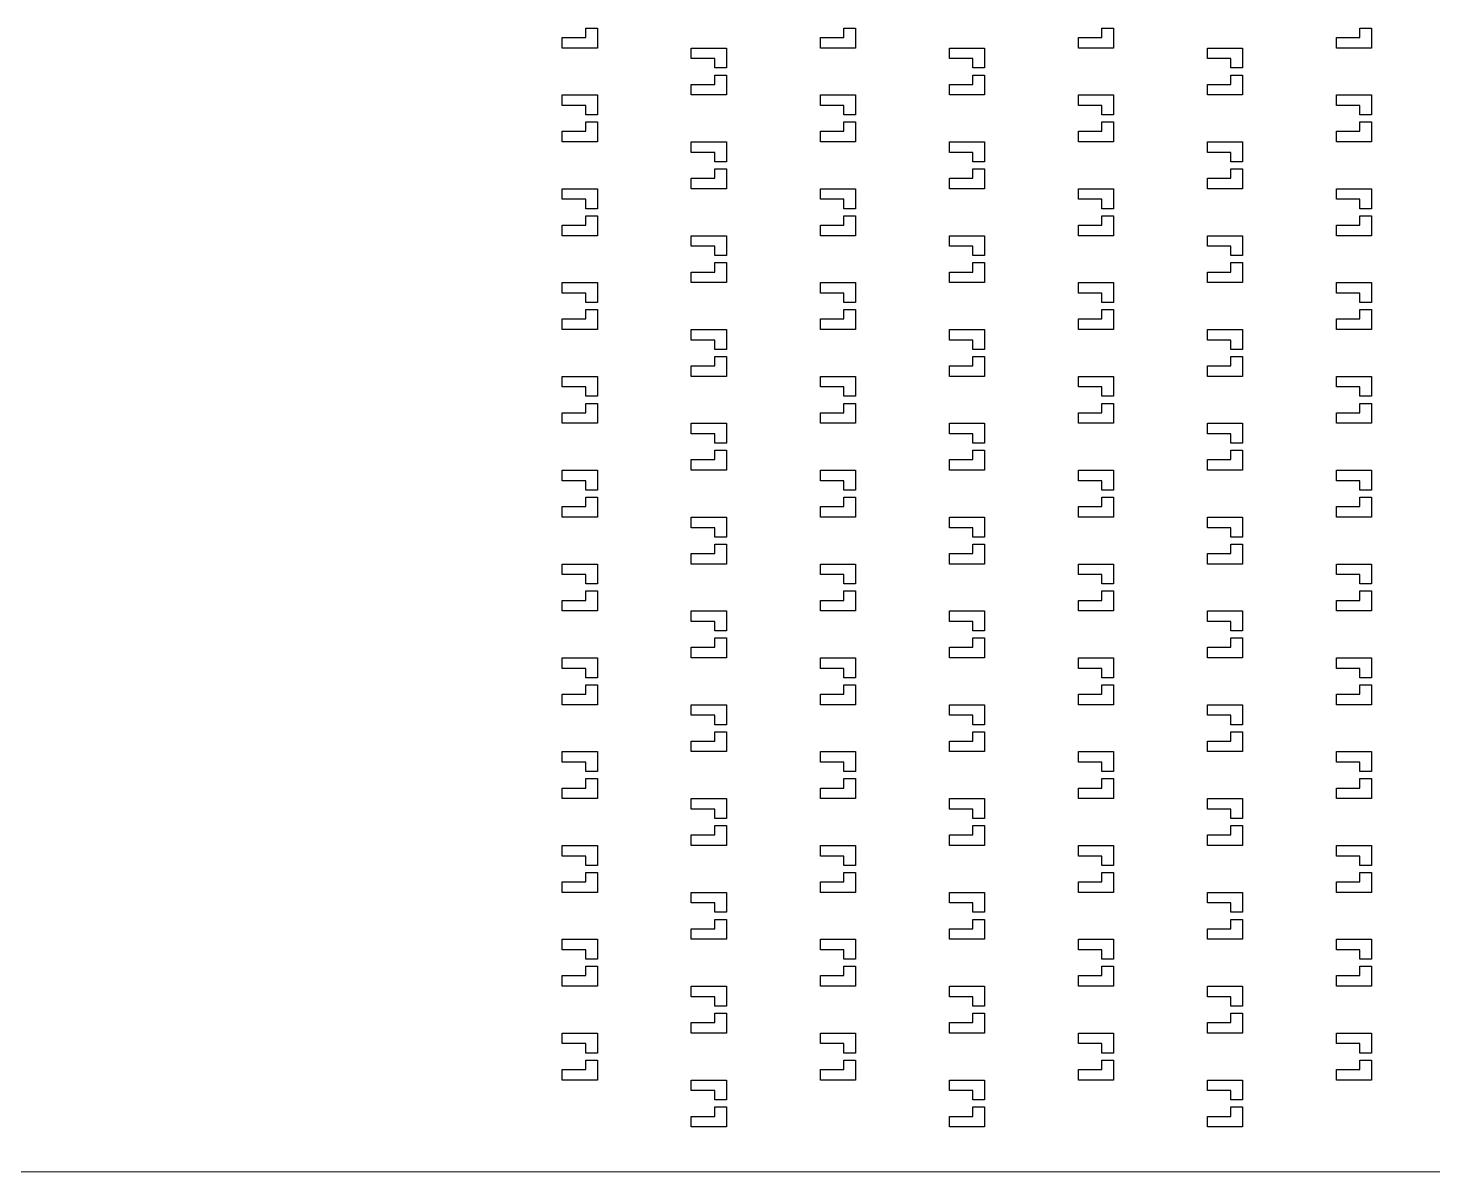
# Model space of a CAD drawing. Header units: millimetres. Extents: x 2102 to 86502, y 1818 to 64568.
# Drawn here: x 25852 to 26450, y 20204 to 20692 of the extents above; entities that cross this region are included whole.
import ezdxf

# ---------------------------------------------------------------- set-up
doc = ezdxf.new("R2010")
doc.units = ezdxf.units.MM
doc.layers.add('Layer-2', color=3, linetype='Continuous')

msp = doc.modelspace()

# ---------------------------------------------------------------- linework, layer by layer
at = {"layer": 'Layer-2'}
for p, q in [((26089.29, 20688.38), (26089.29, 20692.38)), ((26089.29, 20692.38), (26094.29, 20692.38)), ((26094.29, 20692.38), (26094.29, 20683.88)), ((26199.29, 20688.38), (26199.29, 20692.38)), ((26199.29, 20692.38), (26204.29, 20692.38)), ((26204.29, 20692.38), (26204.29, 20683.88)), ((26309.29, 20688.38), (26309.29, 20692.38)), ((26309.29, 20692.38), (26314.29, 20692.38)), ((26314.29, 20692.38), (26314.29, 20683.88)), ((26419.29, 20688.38), (26419.29, 20692.38)), ((26419.29, 20692.38), (26424.29, 20692.38)), ((26424.29, 20692.38), (26424.29, 20683.88)), ((26079.29, 20688.38), (26089.29, 20688.38)), ((26079.29, 20683.88), (26079.29, 20688.38)), ((26189.29, 20688.38), (26199.29, 20688.38)), ((26189.29, 20683.88), (26189.29, 20688.38)), ((26299.29, 20688.38), (26309.29, 20688.38)), ((26299.29, 20683.88), (26299.29, 20688.38)), ((26409.29, 20688.38), (26419.29, 20688.38)), ((26409.29, 20683.88), (26409.29, 20688.38)), ((26094.29, 20683.88), (26079.29, 20683.88)), ((26134.29, 20683.88), (26149.29, 20683.88)), ((26134.29, 20679.38), (26134.29, 20683.88)), ((26144.29, 20679.38), (26134.29, 20679.38)), ((26144.29, 20675.38), (26144.29, 20679.38)), ((26149.29, 20683.88), (26149.29, 20675.38)), ((26204.29, 20683.88), (26189.29, 20683.88)), ((26244.29, 20683.88), (26259.29, 20683.88)), ((26244.29, 20679.38), (26244.29, 20683.88)), ((26254.29, 20679.38), (26244.29, 20679.38)), ((26254.29, 20675.38), (26254.29, 20679.38)), ((26259.29, 20683.88), (26259.29, 20675.38)), ((26314.29, 20683.88), (26299.29, 20683.88)), ((26354.29, 20683.88), (26369.29, 20683.88)), ((26354.29, 20679.38), (26354.29, 20683.88)), ((26364.29, 20679.38), (26354.29, 20679.38)), ((26364.29, 20675.38), (26364.29, 20679.38)), ((26369.29, 20683.88), (26369.29, 20675.38)), ((26424.29, 20683.88), (26409.29, 20683.88)), ((26149.29, 20675.38), (26144.29, 20675.38)), ((26259.29, 20675.38), (26254.29, 20675.38)), ((26369.29, 20675.38), (26364.29, 20675.38)), ((26134.29, 20668.38), (26144.29, 20668.38)), ((26134.29, 20663.88), (26134.29, 20668.38)), ((26144.29, 20668.38), (26144.29, 20672.38)), ((26144.29, 20672.38), (26149.29, 20672.38)), ((26149.29, 20672.38), (26149.29, 20663.88)), ((26244.29, 20668.38), (26254.29, 20668.38)), ((26244.29, 20663.88), (26244.29, 20668.38)), ((26254.29, 20668.38), (26254.29, 20672.38)), ((26254.29, 20672.38), (26259.29, 20672.38)), ((26259.29, 20672.38), (26259.29, 20663.88)), ((26354.29, 20668.38), (26364.29, 20668.38)), ((26354.29, 20663.88), (26354.29, 20668.38)), ((26364.29, 20668.38), (26364.29, 20672.38)), ((26364.29, 20672.38), (26369.29, 20672.38)), ((26369.29, 20672.38), (26369.29, 20663.88)), ((26079.29, 20663.88), (26094.29, 20663.88)), ((26079.29, 20659.38), (26079.29, 20663.88)), ((26094.29, 20663.88), (26094.29, 20655.38)), ((26149.29, 20663.88), (26134.29, 20663.88)), ((26189.29, 20663.88), (26204.29, 20663.88)), ((26189.29, 20659.38), (26189.29, 20663.88)), ((26204.29, 20663.88), (26204.29, 20655.38)), ((26259.29, 20663.88), (26244.29, 20663.88)), ((26299.29, 20663.88), (26314.29, 20663.88)), ((26299.29, 20659.38), (26299.29, 20663.88)), ((26314.29, 20663.88), (26314.29, 20655.38)), ((26369.29, 20663.88), (26354.29, 20663.88)), ((26409.29, 20663.88), (26424.29, 20663.88)), ((26409.29, 20659.38), (26409.29, 20663.88)), ((26424.29, 20663.88), (26424.29, 20655.38)), ((26089.29, 20659.38), (26079.29, 20659.38)), ((26089.29, 20655.38), (26089.29, 20659.38)), ((26094.29, 20655.38), (26089.29, 20655.38)), ((26199.29, 20659.38), (26189.29, 20659.38)), ((26199.29, 20655.38), (26199.29, 20659.38)), ((26204.29, 20655.38), (26199.29, 20655.38)), ((26309.29, 20659.38), (26299.29, 20659.38)), ((26309.29, 20655.38), (26309.29, 20659.38)), ((26314.29, 20655.38), (26309.29, 20655.38)), ((26419.29, 20659.38), (26409.29, 20659.38)), ((26419.29, 20655.38), (26419.29, 20659.38)), ((26424.29, 20655.38), (26419.29, 20655.38)), ((26089.29, 20648.38), (26089.29, 20652.38)), ((26089.29, 20652.38), (26094.29, 20652.38)), ((26094.29, 20652.38), (26094.29, 20643.88)), ((26199.29, 20648.38), (26199.29, 20652.38)), ((26199.29, 20652.38), (26204.29, 20652.38)), ((26204.29, 20652.38), (26204.29, 20643.88)), ((26309.29, 20648.38), (26309.29, 20652.38)), ((26309.29, 20652.38), (26314.29, 20652.38)), ((26314.29, 20652.38), (26314.29, 20643.88)), ((26419.29, 20648.38), (26419.29, 20652.38)), ((26419.29, 20652.38), (26424.29, 20652.38)), ((26424.29, 20652.38), (26424.29, 20643.88)), ((26079.29, 20648.38), (26089.29, 20648.38)), ((26079.29, 20643.88), (26079.29, 20648.38)), ((26094.29, 20643.88), (26079.29, 20643.88)), ((26134.29, 20643.88), (26149.29, 20643.88)), ((26134.29, 20639.38), (26134.29, 20643.88)), ((26149.29, 20643.88), (26149.29, 20635.38)), ((26189.29, 20648.38), (26199.29, 20648.38)), ((26189.29, 20643.88), (26189.29, 20648.38)), ((26204.29, 20643.88), (26189.29, 20643.88)), ((26244.29, 20643.88), (26259.29, 20643.88)), ((26244.29, 20639.38), (26244.29, 20643.88)), ((26259.29, 20643.88), (26259.29, 20635.38)), ((26299.29, 20648.38), (26309.29, 20648.38)), ((26299.29, 20643.88), (26299.29, 20648.38)), ((26314.29, 20643.88), (26299.29, 20643.88)), ((26354.29, 20643.88), (26369.29, 20643.88)), ((26354.29, 20639.38), (26354.29, 20643.88)), ((26369.29, 20643.88), (26369.29, 20635.38)), ((26409.29, 20648.38), (26419.29, 20648.38)), ((26409.29, 20643.88), (26409.29, 20648.38)), ((26424.29, 20643.88), (26409.29, 20643.88)), ((26144.29, 20639.38), (26134.29, 20639.38)), ((26144.29, 20635.38), (26144.29, 20639.38)), ((26254.29, 20639.38), (26244.29, 20639.38)), ((26254.29, 20635.38), (26254.29, 20639.38)), ((26364.29, 20639.38), (26354.29, 20639.38)), ((26364.29, 20635.38), (26364.29, 20639.38)), ((26149.29, 20635.38), (26144.29, 20635.38)), ((26144.29, 20628.38), (26144.29, 20632.38)), ((26144.29, 20632.38), (26149.29, 20632.38)), ((26149.29, 20632.38), (26149.29, 20623.88)), ((26259.29, 20635.38), (26254.29, 20635.38)), ((26254.29, 20628.38), (26254.29, 20632.38)), ((26254.29, 20632.38), (26259.29, 20632.38)), ((26259.29, 20632.38), (26259.29, 20623.88)), ((26369.29, 20635.38), (26364.29, 20635.38)), ((26364.29, 20628.38), (26364.29, 20632.38)), ((26364.29, 20632.38), (26369.29, 20632.38)), ((26369.29, 20632.38), (26369.29, 20623.88)), ((26134.29, 20628.38), (26144.29, 20628.38)), ((26134.29, 20623.88), (26134.29, 20628.38)), ((26244.29, 20628.38), (26254.29, 20628.38)), ((26244.29, 20623.88), (26244.29, 20628.38)), ((26354.29, 20628.38), (26364.29, 20628.38)), ((26354.29, 20623.88), (26354.29, 20628.38)), ((26079.29, 20623.88), (26094.29, 20623.88)), ((26079.29, 20619.38), (26079.29, 20623.88)), ((26089.29, 20619.38), (26079.29, 20619.38)), ((26089.29, 20615.38), (26089.29, 20619.38)), ((26094.29, 20623.88), (26094.29, 20615.38)), ((26149.29, 20623.88), (26134.29, 20623.88)), ((26189.29, 20623.88), (26204.29, 20623.88)), ((26189.29, 20619.38), (26189.29, 20623.88)), ((26199.29, 20619.38), (26189.29, 20619.38)), ((26199.29, 20615.38), (26199.29, 20619.38)), ((26204.29, 20623.88), (26204.29, 20615.38)), ((26259.29, 20623.88), (26244.29, 20623.88)), ((26299.29, 20623.88), (26314.29, 20623.88)), ((26299.29, 20619.38), (26299.29, 20623.88)), ((26309.29, 20619.38), (26299.29, 20619.38)), ((26309.29, 20615.38), (26309.29, 20619.38)), ((26314.29, 20623.88), (26314.29, 20615.38)), ((26369.29, 20623.88), (26354.29, 20623.88)), ((26409.29, 20623.88), (26424.29, 20623.88)), ((26409.29, 20619.38), (26409.29, 20623.88)), ((26419.29, 20619.38), (26409.29, 20619.38)), ((26419.29, 20615.38), (26419.29, 20619.38)), ((26424.29, 20623.88), (26424.29, 20615.38)), ((26094.29, 20615.38), (26089.29, 20615.38)), ((26204.29, 20615.38), (26199.29, 20615.38)), ((26314.29, 20615.38), (26309.29, 20615.38)), ((26424.29, 20615.38), (26419.29, 20615.38)), ((26079.29, 20608.38), (26089.29, 20608.38)), ((26079.29, 20603.88), (26079.29, 20608.38)), ((26089.29, 20608.38), (26089.29, 20612.38)), ((26089.29, 20612.38), (26094.29, 20612.38)), ((26094.29, 20612.38), (26094.29, 20603.88)), ((26189.29, 20608.38), (26199.29, 20608.38)), ((26189.29, 20603.88), (26189.29, 20608.38)), ((26199.29, 20608.38), (26199.29, 20612.38)), ((26199.29, 20612.38), (26204.29, 20612.38)), ((26204.29, 20612.38), (26204.29, 20603.88)), ((26299.29, 20608.38), (26309.29, 20608.38)), ((26299.29, 20603.88), (26299.29, 20608.38)), ((26309.29, 20608.38), (26309.29, 20612.38)), ((26309.29, 20612.38), (26314.29, 20612.38)), ((26314.29, 20612.38), (26314.29, 20603.88)), ((26409.29, 20608.38), (26419.29, 20608.38)), ((26409.29, 20603.88), (26409.29, 20608.38)), ((26419.29, 20608.38), (26419.29, 20612.38)), ((26419.29, 20612.38), (26424.29, 20612.38)), ((26424.29, 20612.38), (26424.29, 20603.88)), ((26094.29, 20603.88), (26079.29, 20603.88)), ((26134.29, 20603.88), (26149.29, 20603.88)), ((26134.29, 20599.38), (26134.29, 20603.88)), ((26149.29, 20603.88), (26149.29, 20595.38)), ((26204.29, 20603.88), (26189.29, 20603.88)), ((26244.29, 20603.88), (26259.29, 20603.88)), ((26244.29, 20599.38), (26244.29, 20603.88)), ((26259.29, 20603.88), (26259.29, 20595.38)), ((26314.29, 20603.88), (26299.29, 20603.88)), ((26354.29, 20603.88), (26369.29, 20603.88)), ((26354.29, 20599.38), (26354.29, 20603.88)), ((26369.29, 20603.88), (26369.29, 20595.38)), ((26424.29, 20603.88), (26409.29, 20603.88)), ((26144.29, 20599.38), (26134.29, 20599.38)), ((26144.29, 20595.38), (26144.29, 20599.38)), ((26149.29, 20595.38), (26144.29, 20595.38)), ((26254.29, 20599.38), (26244.29, 20599.38)), ((26254.29, 20595.38), (26254.29, 20599.38)), ((26259.29, 20595.38), (26254.29, 20595.38)), ((26364.29, 20599.38), (26354.29, 20599.38)), ((26364.29, 20595.38), (26364.29, 20599.38)), ((26369.29, 20595.38), (26364.29, 20595.38)), ((26144.29, 20588.38), (26144.29, 20592.38)), ((26144.29, 20592.38), (26149.29, 20592.38)), ((26149.29, 20592.38), (26149.29, 20583.88)), ((26254.29, 20588.38), (26254.29, 20592.38)), ((26254.29, 20592.38), (26259.29, 20592.38)), ((26259.29, 20592.38), (26259.29, 20583.88)), ((26364.29, 20588.38), (26364.29, 20592.38)), ((26364.29, 20592.38), (26369.29, 20592.38)), ((26369.29, 20592.38), (26369.29, 20583.88)), ((26079.29, 20583.88), (26094.29, 20583.88)), ((26079.29, 20579.38), (26079.29, 20583.88)), ((26094.29, 20583.88), (26094.29, 20575.38)), ((26134.29, 20588.38), (26144.29, 20588.38)), ((26134.29, 20583.88), (26134.29, 20588.38)), ((26149.29, 20583.88), (26134.29, 20583.88)), ((26189.29, 20583.88), (26204.29, 20583.88)), ((26189.29, 20579.38), (26189.29, 20583.88)), ((26204.29, 20583.88), (26204.29, 20575.38)), ((26244.29, 20588.38), (26254.29, 20588.38)), ((26244.29, 20583.88), (26244.29, 20588.38)), ((26259.29, 20583.88), (26244.29, 20583.88)), ((26299.29, 20583.88), (26314.29, 20583.88)), ((26299.29, 20579.38), (26299.29, 20583.88)), ((26314.29, 20583.88), (26314.29, 20575.38)), ((26354.29, 20588.38), (26364.29, 20588.38)), ((26354.29, 20583.88), (26354.29, 20588.38)), ((26369.29, 20583.88), (26354.29, 20583.88)), ((26409.29, 20583.88), (26424.29, 20583.88)), ((26409.29, 20579.38), (26409.29, 20583.88)), ((26424.29, 20583.88), (26424.29, 20575.38)), ((26089.29, 20579.38), (26079.29, 20579.38)), ((26089.29, 20575.38), (26089.29, 20579.38)), ((26199.29, 20579.38), (26189.29, 20579.38)), ((26199.29, 20575.38), (26199.29, 20579.38)), ((26309.29, 20579.38), (26299.29, 20579.38)), ((26309.29, 20575.38), (26309.29, 20579.38)), ((26419.29, 20579.38), (26409.29, 20579.38)), ((26419.29, 20575.38), (26419.29, 20579.38)), ((26094.29, 20575.38), (26089.29, 20575.38)), ((26089.29, 20568.38), (26089.29, 20572.38)), ((26089.29, 20572.38), (26094.29, 20572.38)), ((26094.29, 20572.38), (26094.29, 20563.88)), ((26204.29, 20575.38), (26199.29, 20575.38)), ((26199.29, 20568.38), (26199.29, 20572.38)), ((26199.29, 20572.38), (26204.29, 20572.38)), ((26204.29, 20572.38), (26204.29, 20563.88)), ((26314.29, 20575.38), (26309.29, 20575.38)), ((26309.29, 20568.38), (26309.29, 20572.38)), ((26309.29, 20572.38), (26314.29, 20572.38)), ((26314.29, 20572.38), (26314.29, 20563.88)), ((26424.29, 20575.38), (26419.29, 20575.38)), ((26419.29, 20568.38), (26419.29, 20572.38)), ((26419.29, 20572.38), (26424.29, 20572.38)), ((26424.29, 20572.38), (26424.29, 20563.88)), ((26079.29, 20568.38), (26089.29, 20568.38)), ((26079.29, 20563.88), (26079.29, 20568.38)), ((26189.29, 20568.38), (26199.29, 20568.38)), ((26189.29, 20563.88), (26189.29, 20568.38)), ((26299.29, 20568.38), (26309.29, 20568.38)), ((26299.29, 20563.88), (26299.29, 20568.38)), ((26409.29, 20568.38), (26419.29, 20568.38)), ((26409.29, 20563.88), (26409.29, 20568.38)), ((26094.29, 20563.88), (26079.29, 20563.88)), ((26134.29, 20563.88), (26149.29, 20563.88)), ((26134.29, 20559.38), (26134.29, 20563.88)), ((26144.29, 20559.38), (26134.29, 20559.38)), ((26144.29, 20555.38), (26144.29, 20559.38)), ((26149.29, 20563.88), (26149.29, 20555.38)), ((26204.29, 20563.88), (26189.29, 20563.88)), ((26244.29, 20563.88), (26259.29, 20563.88)), ((26244.29, 20559.38), (26244.29, 20563.88)), ((26254.29, 20559.38), (26244.29, 20559.38)), ((26254.29, 20555.38), (26254.29, 20559.38)), ((26259.29, 20563.88), (26259.29, 20555.38)), ((26314.29, 20563.88), (26299.29, 20563.88)), ((26354.29, 20563.88), (26369.29, 20563.88)), ((26354.29, 20559.38), (26354.29, 20563.88)), ((26364.29, 20559.38), (26354.29, 20559.38)), ((26364.29, 20555.38), (26364.29, 20559.38)), ((26369.29, 20563.88), (26369.29, 20555.38)), ((26424.29, 20563.88), (26409.29, 20563.88)), ((26149.29, 20555.38), (26144.29, 20555.38)), ((26259.29, 20555.38), (26254.29, 20555.38)), ((26369.29, 20555.38), (26364.29, 20555.38)), ((26134.29, 20548.38), (26144.29, 20548.38)), ((26134.29, 20543.88), (26134.29, 20548.38)), ((26144.29, 20548.38), (26144.29, 20552.38)), ((26144.29, 20552.38), (26149.29, 20552.38)), ((26149.29, 20552.38), (26149.29, 20543.88)), ((26244.29, 20548.38), (26254.29, 20548.38)), ((26244.29, 20543.88), (26244.29, 20548.38)), ((26254.29, 20548.38), (26254.29, 20552.38)), ((26254.29, 20552.38), (26259.29, 20552.38)), ((26259.29, 20552.38), (26259.29, 20543.88)), ((26354.29, 20548.38), (26364.29, 20548.38)), ((26354.29, 20543.88), (26354.29, 20548.38)), ((26364.29, 20548.38), (26364.29, 20552.38)), ((26364.29, 20552.38), (26369.29, 20552.38)), ((26369.29, 20552.38), (26369.29, 20543.88)), ((26079.29, 20543.88), (26094.29, 20543.88)), ((26079.29, 20539.38), (26079.29, 20543.88)), ((26094.29, 20543.88), (26094.29, 20535.38)), ((26149.29, 20543.88), (26134.29, 20543.88)), ((26189.29, 20543.88), (26204.29, 20543.88)), ((26189.29, 20539.38), (26189.29, 20543.88)), ((26204.29, 20543.88), (26204.29, 20535.38)), ((26259.29, 20543.88), (26244.29, 20543.88)), ((26299.29, 20543.88), (26314.29, 20543.88)), ((26299.29, 20539.38), (26299.29, 20543.88)), ((26314.29, 20543.88), (26314.29, 20535.38)), ((26369.29, 20543.88), (26354.29, 20543.88)), ((26409.29, 20543.88), (26424.29, 20543.88)), ((26409.29, 20539.38), (26409.29, 20543.88)), ((26424.29, 20543.88), (26424.29, 20535.38)), ((26089.29, 20539.38), (26079.29, 20539.38)), ((26089.29, 20535.38), (26089.29, 20539.38)), ((26094.29, 20535.38), (26089.29, 20535.38)), ((26199.29, 20539.38), (26189.29, 20539.38)), ((26199.29, 20535.38), (26199.29, 20539.38)), ((26204.29, 20535.38), (26199.29, 20535.38)), ((26309.29, 20539.38), (26299.29, 20539.38)), ((26309.29, 20535.38), (26309.29, 20539.38)), ((26314.29, 20535.38), (26309.29, 20535.38)), ((26419.29, 20539.38), (26409.29, 20539.38)), ((26419.29, 20535.38), (26419.29, 20539.38)), ((26424.29, 20535.38), (26419.29, 20535.38)), ((26089.29, 20528.38), (26089.29, 20532.38)), ((26089.29, 20532.38), (26094.29, 20532.38)), ((26094.29, 20532.38), (26094.29, 20523.88)), ((26199.29, 20528.38), (26199.29, 20532.38)), ((26199.29, 20532.38), (26204.29, 20532.38)), ((26204.29, 20532.38), (26204.29, 20523.88)), ((26309.29, 20528.38), (26309.29, 20532.38)), ((26309.29, 20532.38), (26314.29, 20532.38)), ((26314.29, 20532.38), (26314.29, 20523.88)), ((26419.29, 20528.38), (26419.29, 20532.38)), ((26419.29, 20532.38), (26424.29, 20532.38)), ((26424.29, 20532.38), (26424.29, 20523.88)), ((26079.29, 20528.38), (26089.29, 20528.38)), ((26079.29, 20523.88), (26079.29, 20528.38)), ((26094.29, 20523.88), (26079.29, 20523.88)), ((26134.29, 20523.88), (26149.29, 20523.88)), ((26134.29, 20519.38), (26134.29, 20523.88)), ((26149.29, 20523.88), (26149.29, 20515.38)), ((26189.29, 20528.38), (26199.29, 20528.38)), ((26189.29, 20523.88), (26189.29, 20528.38)), ((26204.29, 20523.88), (26189.29, 20523.88)), ((26244.29, 20523.88), (26259.29, 20523.88)), ((26244.29, 20519.38), (26244.29, 20523.88)), ((26259.29, 20523.88), (26259.29, 20515.38)), ((26299.29, 20528.38), (26309.29, 20528.38)), ((26299.29, 20523.88), (26299.29, 20528.38)), ((26314.29, 20523.88), (26299.29, 20523.88)), ((26354.29, 20523.88), (26369.29, 20523.88)), ((26354.29, 20519.38), (26354.29, 20523.88)), ((26369.29, 20523.88), (26369.29, 20515.38)), ((26409.29, 20528.38), (26419.29, 20528.38)), ((26409.29, 20523.88), (26409.29, 20528.38)), ((26424.29, 20523.88), (26409.29, 20523.88)), ((26144.29, 20519.38), (26134.29, 20519.38)), ((26144.29, 20515.38), (26144.29, 20519.38)), ((26254.29, 20519.38), (26244.29, 20519.38)), ((26254.29, 20515.38), (26254.29, 20519.38)), ((26364.29, 20519.38), (26354.29, 20519.38)), ((26364.29, 20515.38), (26364.29, 20519.38)), ((26149.29, 20515.38), (26144.29, 20515.38)), ((26144.29, 20508.38), (26144.29, 20512.38)), ((26144.29, 20512.38), (26149.29, 20512.38)), ((26149.29, 20512.38), (26149.29, 20503.88)), ((26259.29, 20515.38), (26254.29, 20515.38)), ((26254.29, 20508.38), (26254.29, 20512.38)), ((26254.29, 20512.38), (26259.29, 20512.38)), ((26259.29, 20512.38), (26259.29, 20503.88)), ((26369.29, 20515.38), (26364.29, 20515.38)), ((26364.29, 20508.38), (26364.29, 20512.38)), ((26364.29, 20512.38), (26369.29, 20512.38)), ((26369.29, 20512.38), (26369.29, 20503.88)), ((26134.29, 20508.38), (26144.29, 20508.38)), ((26134.29, 20503.88), (26134.29, 20508.38)), ((26244.29, 20508.38), (26254.29, 20508.38)), ((26244.29, 20503.88), (26244.29, 20508.38)), ((26354.29, 20508.38), (26364.29, 20508.38)), ((26354.29, 20503.88), (26354.29, 20508.38)), ((26079.29, 20503.88), (26094.29, 20503.88)), ((26079.29, 20499.38), (26079.29, 20503.88)), ((26089.29, 20499.38), (26079.29, 20499.38)), ((26089.29, 20495.38), (26089.29, 20499.38)), ((26094.29, 20503.88), (26094.29, 20495.38)), ((26149.29, 20503.88), (26134.29, 20503.88)), ((26189.29, 20503.88), (26204.29, 20503.88)), ((26189.29, 20499.38), (26189.29, 20503.88)), ((26199.29, 20499.38), (26189.29, 20499.38)), ((26199.29, 20495.38), (26199.29, 20499.38)), ((26204.29, 20503.88), (26204.29, 20495.38)), ((26259.29, 20503.88), (26244.29, 20503.88)), ((26299.29, 20503.88), (26314.29, 20503.88)), ((26299.29, 20499.38), (26299.29, 20503.88)), ((26309.29, 20499.38), (26299.29, 20499.38)), ((26309.29, 20495.38), (26309.29, 20499.38)), ((26314.29, 20503.88), (26314.29, 20495.38)), ((26369.29, 20503.88), (26354.29, 20503.88)), ((26409.29, 20503.88), (26424.29, 20503.88)), ((26409.29, 20499.38), (26409.29, 20503.88)), ((26419.29, 20499.38), (26409.29, 20499.38)), ((26419.29, 20495.38), (26419.29, 20499.38)), ((26424.29, 20503.88), (26424.29, 20495.38)), ((26094.29, 20495.38), (26089.29, 20495.38)), ((26204.29, 20495.38), (26199.29, 20495.38)), ((26314.29, 20495.38), (26309.29, 20495.38)), ((26424.29, 20495.38), (26419.29, 20495.38)), ((26079.29, 20488.38), (26089.29, 20488.38)), ((26079.29, 20483.88), (26079.29, 20488.38)), ((26089.29, 20488.38), (26089.29, 20492.38)), ((26089.29, 20492.38), (26094.29, 20492.38)), ((26094.29, 20492.38), (26094.29, 20483.88)), ((26189.29, 20488.38), (26199.29, 20488.38)), ((26189.29, 20483.88), (26189.29, 20488.38)), ((26199.29, 20488.38), (26199.29, 20492.38)), ((26199.29, 20492.38), (26204.29, 20492.38)), ((26204.29, 20492.38), (26204.29, 20483.88)), ((26299.29, 20488.38), (26309.29, 20488.38)), ((26299.29, 20483.88), (26299.29, 20488.38)), ((26309.29, 20488.38), (26309.29, 20492.38)), ((26309.29, 20492.38), (26314.29, 20492.38)), ((26314.29, 20492.38), (26314.29, 20483.88)), ((26409.29, 20488.38), (26419.29, 20488.38)), ((26409.29, 20483.88), (26409.29, 20488.38)), ((26419.29, 20488.38), (26419.29, 20492.38)), ((26419.29, 20492.38), (26424.29, 20492.38)), ((26424.29, 20492.38), (26424.29, 20483.88)), ((26094.29, 20483.88), (26079.29, 20483.88)), ((26134.29, 20483.88), (26149.29, 20483.88)), ((26134.29, 20479.38), (26134.29, 20483.88)), ((26149.29, 20483.88), (26149.29, 20475.38)), ((26204.29, 20483.88), (26189.29, 20483.88)), ((26244.29, 20483.88), (26259.29, 20483.88)), ((26244.29, 20479.38), (26244.29, 20483.88)), ((26259.29, 20483.88), (26259.29, 20475.38)), ((26314.29, 20483.88), (26299.29, 20483.88)), ((26354.29, 20483.88), (26369.29, 20483.88)), ((26354.29, 20479.38), (26354.29, 20483.88)), ((26369.29, 20483.88), (26369.29, 20475.38)), ((26424.29, 20483.88), (26409.29, 20483.88)), ((26144.29, 20479.38), (26134.29, 20479.38)), ((26144.29, 20475.38), (26144.29, 20479.38)), ((26149.29, 20475.38), (26144.29, 20475.38)), ((26254.29, 20479.38), (26244.29, 20479.38)), ((26254.29, 20475.38), (26254.29, 20479.38)), ((26259.29, 20475.38), (26254.29, 20475.38)), ((26364.29, 20479.38), (26354.29, 20479.38)), ((26364.29, 20475.38), (26364.29, 20479.38)), ((26369.29, 20475.38), (26364.29, 20475.38)), ((26144.29, 20468.38), (26144.29, 20472.38)), ((26144.29, 20472.38), (26149.29, 20472.38)), ((26149.29, 20472.38), (26149.29, 20463.88)), ((26254.29, 20468.38), (26254.29, 20472.38)), ((26254.29, 20472.38), (26259.29, 20472.38)), ((26259.29, 20472.38), (26259.29, 20463.88)), ((26364.29, 20468.38), (26364.29, 20472.38)), ((26364.29, 20472.38), (26369.29, 20472.38)), ((26369.29, 20472.38), (26369.29, 20463.88)), ((26079.29, 20463.88), (26094.29, 20463.88)), ((26079.29, 20459.38), (26079.29, 20463.88)), ((26094.29, 20463.88), (26094.29, 20455.38)), ((26134.29, 20468.38), (26144.29, 20468.38)), ((26134.29, 20463.88), (26134.29, 20468.38)), ((26149.29, 20463.88), (26134.29, 20463.88)), ((26189.29, 20463.88), (26204.29, 20463.88)), ((26189.29, 20459.38), (26189.29, 20463.88)), ((26204.29, 20463.88), (26204.29, 20455.38)), ((26244.29, 20468.38), (26254.29, 20468.38)), ((26244.29, 20463.88), (26244.29, 20468.38)), ((26259.29, 20463.88), (26244.29, 20463.88)), ((26299.29, 20463.88), (26314.29, 20463.88)), ((26299.29, 20459.38), (26299.29, 20463.88)), ((26314.29, 20463.88), (26314.29, 20455.38)), ((26354.29, 20468.38), (26364.29, 20468.38)), ((26354.29, 20463.88), (26354.29, 20468.38)), ((26369.29, 20463.88), (26354.29, 20463.88)), ((26409.29, 20463.88), (26424.29, 20463.88)), ((26409.29, 20459.38), (26409.29, 20463.88)), ((26424.29, 20463.88), (26424.29, 20455.38)), ((26089.29, 20459.38), (26079.29, 20459.38)), ((26089.29, 20455.38), (26089.29, 20459.38)), ((26199.29, 20459.38), (26189.29, 20459.38)), ((26199.29, 20455.38), (26199.29, 20459.38)), ((26309.29, 20459.38), (26299.29, 20459.38)), ((26309.29, 20455.38), (26309.29, 20459.38)), ((26419.29, 20459.38), (26409.29, 20459.38)), ((26419.29, 20455.38), (26419.29, 20459.38)), ((26094.29, 20455.38), (26089.29, 20455.38)), ((26089.29, 20448.38), (26089.29, 20452.38)), ((26089.29, 20452.38), (26094.29, 20452.38)), ((26094.29, 20452.38), (26094.29, 20443.88)), ((26204.29, 20455.38), (26199.29, 20455.38)), ((26199.29, 20448.38), (26199.29, 20452.38)), ((26199.29, 20452.38), (26204.29, 20452.38)), ((26204.29, 20452.38), (26204.29, 20443.88)), ((26314.29, 20455.38), (26309.29, 20455.38)), ((26309.29, 20448.38), (26309.29, 20452.38)), ((26309.29, 20452.38), (26314.29, 20452.38)), ((26314.29, 20452.38), (26314.29, 20443.88)), ((26424.29, 20455.38), (26419.29, 20455.38)), ((26419.29, 20448.38), (26419.29, 20452.38)), ((26419.29, 20452.38), (26424.29, 20452.38)), ((26424.29, 20452.38), (26424.29, 20443.88)), ((26079.29, 20448.38), (26089.29, 20448.38)), ((26079.29, 20443.88), (26079.29, 20448.38)), ((26189.29, 20448.38), (26199.29, 20448.38)), ((26189.29, 20443.88), (26189.29, 20448.38)), ((26299.29, 20448.38), (26309.29, 20448.38)), ((26299.29, 20443.88), (26299.29, 20448.38)), ((26409.29, 20448.38), (26419.29, 20448.38)), ((26409.29, 20443.88), (26409.29, 20448.38)), ((26094.29, 20443.88), (26079.29, 20443.88)), ((26134.29, 20443.88), (26149.29, 20443.88)), ((26134.29, 20439.38), (26134.29, 20443.88)), ((26144.29, 20439.38), (26134.29, 20439.38)), ((26144.29, 20435.38), (26144.29, 20439.38)), ((26149.29, 20443.88), (26149.29, 20435.38)), ((26204.29, 20443.88), (26189.29, 20443.88)), ((26244.29, 20443.88), (26259.29, 20443.88)), ((26244.29, 20439.38), (26244.29, 20443.88)), ((26254.29, 20439.38), (26244.29, 20439.38)), ((26254.29, 20435.38), (26254.29, 20439.38)), ((26259.29, 20443.88), (26259.29, 20435.38)), ((26314.29, 20443.88), (26299.29, 20443.88)), ((26354.29, 20443.88), (26369.29, 20443.88)), ((26354.29, 20439.38), (26354.29, 20443.88)), ((26364.29, 20439.38), (26354.29, 20439.38)), ((26364.29, 20435.38), (26364.29, 20439.38)), ((26369.29, 20443.88), (26369.29, 20435.38)), ((26424.29, 20443.88), (26409.29, 20443.88)), ((26149.29, 20435.38), (26144.29, 20435.38)), ((26259.29, 20435.38), (26254.29, 20435.38)), ((26369.29, 20435.38), (26364.29, 20435.38)), ((26134.29, 20428.38), (26144.29, 20428.38)), ((26134.29, 20423.88), (26134.29, 20428.38)), ((26144.29, 20428.38), (26144.29, 20432.38)), ((26144.29, 20432.38), (26149.29, 20432.38)), ((26149.29, 20432.38), (26149.29, 20423.88)), ((26244.29, 20428.38), (26254.29, 20428.38)), ((26244.29, 20423.88), (26244.29, 20428.38)), ((26254.29, 20428.38), (26254.29, 20432.38)), ((26254.29, 20432.38), (26259.29, 20432.38)), ((26259.29, 20432.38), (26259.29, 20423.88)), ((26354.29, 20428.38), (26364.29, 20428.38)), ((26354.29, 20423.88), (26354.29, 20428.38)), ((26364.29, 20428.38), (26364.29, 20432.38)), ((26364.29, 20432.38), (26369.29, 20432.38)), ((26369.29, 20432.38), (26369.29, 20423.88)), ((26079.29, 20423.88), (26094.29, 20423.88)), ((26079.29, 20419.38), (26079.29, 20423.88)), ((26094.29, 20423.88), (26094.29, 20415.38)), ((26149.29, 20423.88), (26134.29, 20423.88)), ((26189.29, 20423.88), (26204.29, 20423.88)), ((26189.29, 20419.38), (26189.29, 20423.88)), ((26204.29, 20423.88), (26204.29, 20415.38)), ((26259.29, 20423.88), (26244.29, 20423.88)), ((26299.29, 20423.88), (26314.29, 20423.88)), ((26299.29, 20419.38), (26299.29, 20423.88)), ((26314.29, 20423.88), (26314.29, 20415.38)), ((26369.29, 20423.88), (26354.29, 20423.88)), ((26409.29, 20423.88), (26424.29, 20423.88)), ((26409.29, 20419.38), (26409.29, 20423.88)), ((26424.29, 20423.88), (26424.29, 20415.38)), ((26089.29, 20419.38), (26079.29, 20419.38)), ((26089.29, 20415.38), (26089.29, 20419.38)), ((26094.29, 20415.38), (26089.29, 20415.38)), ((26199.29, 20419.38), (26189.29, 20419.38)), ((26199.29, 20415.38), (26199.29, 20419.38)), ((26204.29, 20415.38), (26199.29, 20415.38)), ((26309.29, 20419.38), (26299.29, 20419.38)), ((26309.29, 20415.38), (26309.29, 20419.38)), ((26314.29, 20415.38), (26309.29, 20415.38)), ((26419.29, 20419.38), (26409.29, 20419.38)), ((26419.29, 20415.38), (26419.29, 20419.38)), ((26424.29, 20415.38), (26419.29, 20415.38)), ((26089.29, 20408.38), (26089.29, 20412.38)), ((26089.29, 20412.38), (26094.29, 20412.38)), ((26094.29, 20412.38), (26094.29, 20403.88)), ((26199.29, 20408.38), (26199.29, 20412.38)), ((26199.29, 20412.38), (26204.29, 20412.38)), ((26204.29, 20412.38), (26204.29, 20403.88)), ((26309.29, 20408.38), (26309.29, 20412.38)), ((26309.29, 20412.38), (26314.29, 20412.38)), ((26314.29, 20412.38), (26314.29, 20403.88)), ((26419.29, 20408.38), (26419.29, 20412.38)), ((26419.29, 20412.38), (26424.29, 20412.38)), ((26424.29, 20412.38), (26424.29, 20403.88)), ((26079.29, 20408.38), (26089.29, 20408.38)), ((26079.29, 20403.88), (26079.29, 20408.38)), ((26094.29, 20403.88), (26079.29, 20403.88)), ((26134.29, 20403.88), (26149.29, 20403.88)), ((26134.29, 20399.38), (26134.29, 20403.88)), ((26149.29, 20403.88), (26149.29, 20395.38)), ((26189.29, 20408.38), (26199.29, 20408.38)), ((26189.29, 20403.88), (26189.29, 20408.38)), ((26204.29, 20403.88), (26189.29, 20403.88)), ((26244.29, 20403.88), (26259.29, 20403.88)), ((26244.29, 20399.38), (26244.29, 20403.88)), ((26259.29, 20403.88), (26259.29, 20395.38)), ((26299.29, 20408.38), (26309.29, 20408.38)), ((26299.29, 20403.88), (26299.29, 20408.38)), ((26314.29, 20403.88), (26299.29, 20403.88)), ((26354.29, 20403.88), (26369.29, 20403.88)), ((26354.29, 20399.38), (26354.29, 20403.88)), ((26369.29, 20403.88), (26369.29, 20395.38)), ((26409.29, 20408.38), (26419.29, 20408.38)), ((26409.29, 20403.88), (26409.29, 20408.38)), ((26424.29, 20403.88), (26409.29, 20403.88)), ((26144.29, 20399.38), (26134.29, 20399.38)), ((26144.29, 20395.38), (26144.29, 20399.38)), ((26254.29, 20399.38), (26244.29, 20399.38)), ((26254.29, 20395.38), (26254.29, 20399.38)), ((26364.29, 20399.38), (26354.29, 20399.38)), ((26364.29, 20395.38), (26364.29, 20399.38)), ((26149.29, 20395.38), (26144.29, 20395.38)), ((26144.29, 20388.38), (26144.29, 20392.38)), ((26144.29, 20392.38), (26149.29, 20392.38)), ((26149.29, 20392.38), (26149.29, 20383.88)), ((26259.29, 20395.38), (26254.29, 20395.38)), ((26254.29, 20388.38), (26254.29, 20392.38)), ((26254.29, 20392.38), (26259.29, 20392.38)), ((26259.29, 20392.38), (26259.29, 20383.88)), ((26369.29, 20395.38), (26364.29, 20395.38)), ((26364.29, 20388.38), (26364.29, 20392.38)), ((26364.29, 20392.38), (26369.29, 20392.38)), ((26369.29, 20392.38), (26369.29, 20383.88)), ((26134.29, 20388.38), (26144.29, 20388.38)), ((26134.29, 20383.88), (26134.29, 20388.38)), ((26244.29, 20388.38), (26254.29, 20388.38)), ((26244.29, 20383.88), (26244.29, 20388.38)), ((26354.29, 20388.38), (26364.29, 20388.38)), ((26354.29, 20383.88), (26354.29, 20388.38)), ((26079.29, 20383.88), (26094.29, 20383.88)), ((26079.29, 20379.38), (26079.29, 20383.88)), ((26094.29, 20383.88), (26094.29, 20375.38)), ((26149.29, 20383.88), (26134.29, 20383.88)), ((26189.29, 20383.88), (26204.29, 20383.88)), ((26189.29, 20379.38), (26189.29, 20383.88)), ((26204.29, 20383.88), (26204.29, 20375.38)), ((26259.29, 20383.88), (26244.29, 20383.88)), ((26299.29, 20383.88), (26314.29, 20383.88)), ((26299.29, 20379.38), (26299.29, 20383.88)), ((26314.29, 20383.88), (26314.29, 20375.38)), ((26369.29, 20383.88), (26354.29, 20383.88)), ((26409.29, 20383.88), (26424.29, 20383.88)), ((26409.29, 20379.38), (26409.29, 20383.88)), ((26424.29, 20383.88), (26424.29, 20375.38)), ((26089.29, 20379.38), (26079.29, 20379.38)), ((26089.29, 20375.38), (26089.29, 20379.38)), ((26094.29, 20375.38), (26089.29, 20375.38)), ((26199.29, 20379.38), (26189.29, 20379.38)), ((26199.29, 20375.38), (26199.29, 20379.38)), ((26204.29, 20375.38), (26199.29, 20375.38)), ((26309.29, 20379.38), (26299.29, 20379.38)), ((26309.29, 20375.38), (26309.29, 20379.38)), ((26314.29, 20375.38), (26309.29, 20375.38)), ((26419.29, 20379.38), (26409.29, 20379.38)), ((26419.29, 20375.38), (26419.29, 20379.38)), ((26424.29, 20375.38), (26419.29, 20375.38)), ((26079.29, 20368.38), (26089.29, 20368.38)), ((26079.29, 20363.88), (26079.29, 20368.38)), ((26089.29, 20368.38), (26089.29, 20372.38)), ((26089.29, 20372.38), (26094.29, 20372.38)), ((26094.29, 20372.38), (26094.29, 20363.88)), ((26189.29, 20368.38), (26199.29, 20368.38)), ((26189.29, 20363.88), (26189.29, 20368.38)), ((26199.29, 20368.38), (26199.29, 20372.38)), ((26199.29, 20372.38), (26204.29, 20372.38)), ((26204.29, 20372.38), (26204.29, 20363.88)), ((26299.29, 20368.38), (26309.29, 20368.38)), ((26299.29, 20363.88), (26299.29, 20368.38)), ((26309.29, 20368.38), (26309.29, 20372.38)), ((26309.29, 20372.38), (26314.29, 20372.38)), ((26314.29, 20372.38), (26314.29, 20363.88)), ((26409.29, 20368.38), (26419.29, 20368.38)), ((26409.29, 20363.88), (26409.29, 20368.38)), ((26419.29, 20368.38), (26419.29, 20372.38)), ((26419.29, 20372.38), (26424.29, 20372.38)), ((26424.29, 20372.38), (26424.29, 20363.88)), ((26094.29, 20363.88), (26079.29, 20363.88)), ((26134.29, 20363.88), (26149.29, 20363.88)), ((26134.29, 20359.38), (26134.29, 20363.88)), ((26149.29, 20363.88), (26149.29, 20355.38)), ((26204.29, 20363.88), (26189.29, 20363.88)), ((26244.29, 20363.88), (26259.29, 20363.88)), ((26244.29, 20359.38), (26244.29, 20363.88)), ((26259.29, 20363.88), (26259.29, 20355.38)), ((26314.29, 20363.88), (26299.29, 20363.88)), ((26354.29, 20363.88), (26369.29, 20363.88)), ((26354.29, 20359.38), (26354.29, 20363.88)), ((26369.29, 20363.88), (26369.29, 20355.38)), ((26424.29, 20363.88), (26409.29, 20363.88)), ((26144.29, 20359.38), (26134.29, 20359.38)), ((26144.29, 20355.38), (26144.29, 20359.38)), ((26254.29, 20359.38), (26244.29, 20359.38)), ((26254.29, 20355.38), (26254.29, 20359.38)), ((26364.29, 20359.38), (26354.29, 20359.38)), ((26364.29, 20355.38), (26364.29, 20359.38)), ((26149.29, 20355.38), (26144.29, 20355.38)), ((26144.29, 20348.38), (26144.29, 20352.38)), ((26144.29, 20352.38), (26149.29, 20352.38)), ((26149.29, 20352.38), (26149.29, 20343.88)), ((26259.29, 20355.38), (26254.29, 20355.38)), ((26254.29, 20348.38), (26254.29, 20352.38)), ((26254.29, 20352.38), (26259.29, 20352.38)), ((26259.29, 20352.38), (26259.29, 20343.88)), ((26369.29, 20355.38), (26364.29, 20355.38)), ((26364.29, 20348.38), (26364.29, 20352.38)), ((26364.29, 20352.38), (26369.29, 20352.38)), ((26369.29, 20352.38), (26369.29, 20343.88)), ((26079.29, 20343.88), (26094.29, 20343.88)), ((26079.29, 20339.38), (26079.29, 20343.88)), ((26094.29, 20343.88), (26094.29, 20335.38)), ((26134.29, 20348.38), (26144.29, 20348.38)), ((26134.29, 20343.88), (26134.29, 20348.38)), ((26149.29, 20343.88), (26134.29, 20343.88)), ((26189.29, 20343.88), (26204.29, 20343.88)), ((26189.29, 20339.38), (26189.29, 20343.88)), ((26204.29, 20343.88), (26204.29, 20335.38)), ((26244.29, 20348.38), (26254.29, 20348.38)), ((26244.29, 20343.88), (26244.29, 20348.38)), ((26259.29, 20343.88), (26244.29, 20343.88)), ((26299.29, 20343.88), (26314.29, 20343.88)), ((26299.29, 20339.38), (26299.29, 20343.88)), ((26314.29, 20343.88), (26314.29, 20335.38)), ((26354.29, 20348.38), (26364.29, 20348.38)), ((26354.29, 20343.88), (26354.29, 20348.38)), ((26369.29, 20343.88), (26354.29, 20343.88)), ((26409.29, 20343.88), (26424.29, 20343.88)), ((26409.29, 20339.38), (26409.29, 20343.88)), ((26424.29, 20343.88), (26424.29, 20335.38)), ((26089.29, 20339.38), (26079.29, 20339.38)), ((26089.29, 20335.38), (26089.29, 20339.38)), ((26199.29, 20339.38), (26189.29, 20339.38)), ((26199.29, 20335.38), (26199.29, 20339.38)), ((26309.29, 20339.38), (26299.29, 20339.38)), ((26309.29, 20335.38), (26309.29, 20339.38)), ((26419.29, 20339.38), (26409.29, 20339.38)), ((26419.29, 20335.38), (26419.29, 20339.38)), ((26094.29, 20335.38), (26089.29, 20335.38)), ((26089.29, 20328.38), (26089.29, 20332.38)), ((26089.29, 20332.38), (26094.29, 20332.38)), ((26094.29, 20332.38), (26094.29, 20323.88)), ((26204.29, 20335.38), (26199.29, 20335.38)), ((26199.29, 20328.38), (26199.29, 20332.38)), ((26199.29, 20332.38), (26204.29, 20332.38)), ((26204.29, 20332.38), (26204.29, 20323.88)), ((26314.29, 20335.38), (26309.29, 20335.38)), ((26309.29, 20328.38), (26309.29, 20332.38)), ((26309.29, 20332.38), (26314.29, 20332.38)), ((26314.29, 20332.38), (26314.29, 20323.88)), ((26424.29, 20335.38), (26419.29, 20335.38)), ((26419.29, 20328.38), (26419.29, 20332.38)), ((26419.29, 20332.38), (26424.29, 20332.38)), ((26424.29, 20332.38), (26424.29, 20323.88)), ((26079.29, 20328.38), (26089.29, 20328.38)), ((26079.29, 20323.88), (26079.29, 20328.38)), ((26189.29, 20328.38), (26199.29, 20328.38)), ((26189.29, 20323.88), (26189.29, 20328.38)), ((26299.29, 20328.38), (26309.29, 20328.38)), ((26299.29, 20323.88), (26299.29, 20328.38)), ((26409.29, 20328.38), (26419.29, 20328.38)), ((26409.29, 20323.88), (26409.29, 20328.38)), ((26094.29, 20323.88), (26079.29, 20323.88)), ((26134.29, 20323.88), (26149.29, 20323.88)), ((26134.29, 20319.38), (26134.29, 20323.88)), ((26149.29, 20323.88), (26149.29, 20315.38)), ((26204.29, 20323.88), (26189.29, 20323.88)), ((26244.29, 20323.88), (26259.29, 20323.88)), ((26244.29, 20319.38), (26244.29, 20323.88)), ((26259.29, 20323.88), (26259.29, 20315.38)), ((26314.29, 20323.88), (26299.29, 20323.88)), ((26354.29, 20323.88), (26369.29, 20323.88)), ((26354.29, 20319.38), (26354.29, 20323.88)), ((26369.29, 20323.88), (26369.29, 20315.38)), ((26424.29, 20323.88), (26409.29, 20323.88)), ((26144.29, 20319.38), (26134.29, 20319.38)), ((26144.29, 20315.38), (26144.29, 20319.38)), ((26149.29, 20315.38), (26144.29, 20315.38)), ((26254.29, 20319.38), (26244.29, 20319.38)), ((26254.29, 20315.38), (26254.29, 20319.38)), ((26259.29, 20315.38), (26254.29, 20315.38)), ((26364.29, 20319.38), (26354.29, 20319.38)), ((26364.29, 20315.38), (26364.29, 20319.38)), ((26369.29, 20315.38), (26364.29, 20315.38)), ((26134.29, 20308.38), (26144.29, 20308.38)), ((26134.29, 20303.88), (26134.29, 20308.38)), ((26144.29, 20308.38), (26144.29, 20312.38)), ((26144.29, 20312.38), (26149.29, 20312.38)), ((26149.29, 20312.38), (26149.29, 20303.88)), ((26244.29, 20308.38), (26254.29, 20308.38)), ((26244.29, 20303.88), (26244.29, 20308.38)), ((26254.29, 20308.38), (26254.29, 20312.38)), ((26254.29, 20312.38), (26259.29, 20312.38)), ((26259.29, 20312.38), (26259.29, 20303.88)), ((26354.29, 20308.38), (26364.29, 20308.38)), ((26354.29, 20303.88), (26354.29, 20308.38)), ((26364.29, 20308.38), (26364.29, 20312.38)), ((26364.29, 20312.38), (26369.29, 20312.38)), ((26369.29, 20312.38), (26369.29, 20303.88)), ((26079.29, 20303.88), (26094.29, 20303.88)), ((26079.29, 20299.38), (26079.29, 20303.88)), ((26094.29, 20303.88), (26094.29, 20295.38)), ((26149.29, 20303.88), (26134.29, 20303.88)), ((26189.29, 20303.88), (26204.29, 20303.88)), ((26189.29, 20299.38), (26189.29, 20303.88)), ((26204.29, 20303.88), (26204.29, 20295.38)), ((26259.29, 20303.88), (26244.29, 20303.88)), ((26299.29, 20303.88), (26314.29, 20303.88)), ((26299.29, 20299.38), (26299.29, 20303.88)), ((26314.29, 20303.88), (26314.29, 20295.38)), ((26369.29, 20303.88), (26354.29, 20303.88)), ((26409.29, 20303.88), (26424.29, 20303.88)), ((26409.29, 20299.38), (26409.29, 20303.88)), ((26424.29, 20303.88), (26424.29, 20295.38)), ((26089.29, 20299.38), (26079.29, 20299.38)), ((26089.29, 20295.38), (26089.29, 20299.38)), ((26199.29, 20299.38), (26189.29, 20299.38)), ((26199.29, 20295.38), (26199.29, 20299.38)), ((26309.29, 20299.38), (26299.29, 20299.38)), ((26309.29, 20295.38), (26309.29, 20299.38)), ((26419.29, 20299.38), (26409.29, 20299.38)), ((26419.29, 20295.38), (26419.29, 20299.38)), ((26094.29, 20295.38), (26089.29, 20295.38)), ((26089.29, 20288.38), (26089.29, 20292.38)), ((26089.29, 20292.38), (26094.29, 20292.38)), ((26094.29, 20292.38), (26094.29, 20283.88)), ((26204.29, 20295.38), (26199.29, 20295.38)), ((26199.29, 20288.38), (26199.29, 20292.38)), ((26199.29, 20292.38), (26204.29, 20292.38)), ((26204.29, 20292.38), (26204.29, 20283.88)), ((26314.29, 20295.38), (26309.29, 20295.38)), ((26309.29, 20288.38), (26309.29, 20292.38)), ((26309.29, 20292.38), (26314.29, 20292.38)), ((26314.29, 20292.38), (26314.29, 20283.88)), ((26424.29, 20295.38), (26419.29, 20295.38)), ((26419.29, 20288.38), (26419.29, 20292.38)), ((26419.29, 20292.38), (26424.29, 20292.38)), ((26424.29, 20292.38), (26424.29, 20283.88)), ((26079.29, 20288.38), (26089.29, 20288.38)), ((26079.29, 20283.88), (26079.29, 20288.38)), ((26094.29, 20283.88), (26079.29, 20283.88)), ((26134.29, 20283.88), (26149.29, 20283.88)), ((26134.29, 20279.38), (26134.29, 20283.88)), ((26149.29, 20283.88), (26149.29, 20275.38)), ((26189.29, 20288.38), (26199.29, 20288.38)), ((26189.29, 20283.88), (26189.29, 20288.38)), ((26204.29, 20283.88), (26189.29, 20283.88)), ((26244.29, 20283.88), (26259.29, 20283.88)), ((26244.29, 20279.38), (26244.29, 20283.88)), ((26259.29, 20283.88), (26259.29, 20275.38)), ((26299.29, 20288.38), (26309.29, 20288.38)), ((26299.29, 20283.88), (26299.29, 20288.38)), ((26314.29, 20283.88), (26299.29, 20283.88)), ((26354.29, 20283.88), (26369.29, 20283.88)), ((26354.29, 20279.38), (26354.29, 20283.88)), ((26369.29, 20283.88), (26369.29, 20275.38)), ((26409.29, 20288.38), (26419.29, 20288.38)), ((26409.29, 20283.88), (26409.29, 20288.38)), ((26424.29, 20283.88), (26409.29, 20283.88)), ((26144.29, 20279.38), (26134.29, 20279.38)), ((26144.29, 20275.38), (26144.29, 20279.38)), ((26254.29, 20279.38), (26244.29, 20279.38)), ((26254.29, 20275.38), (26254.29, 20279.38)), ((26364.29, 20279.38), (26354.29, 20279.38)), ((26364.29, 20275.38), (26364.29, 20279.38)), ((26149.29, 20275.38), (26144.29, 20275.38)), ((26144.29, 20268.38), (26144.29, 20272.38)), ((26144.29, 20272.38), (26149.29, 20272.38)), ((26149.29, 20272.38), (26149.29, 20263.88)), ((26259.29, 20275.38), (26254.29, 20275.38)), ((26254.29, 20268.38), (26254.29, 20272.38)), ((26254.29, 20272.38), (26259.29, 20272.38)), ((26259.29, 20272.38), (26259.29, 20263.88)), ((26369.29, 20275.38), (26364.29, 20275.38)), ((26364.29, 20268.38), (26364.29, 20272.38)), ((26364.29, 20272.38), (26369.29, 20272.38)), ((26369.29, 20272.38), (26369.29, 20263.88)), ((26134.29, 20268.38), (26144.29, 20268.38)), ((26134.29, 20263.88), (26134.29, 20268.38)), ((26244.29, 20268.38), (26254.29, 20268.38)), ((26244.29, 20263.88), (26244.29, 20268.38)), ((26354.29, 20268.38), (26364.29, 20268.38)), ((26354.29, 20263.88), (26354.29, 20268.38)), ((26079.29, 20263.88), (26094.29, 20263.88)), ((26079.29, 20259.38), (26079.29, 20263.88)), ((26094.29, 20263.88), (26094.29, 20255.38)), ((26149.29, 20263.88), (26134.29, 20263.88)), ((26189.29, 20263.88), (26204.29, 20263.88)), ((26189.29, 20259.38), (26189.29, 20263.88)), ((26204.29, 20263.88), (26204.29, 20255.38)), ((26259.29, 20263.88), (26244.29, 20263.88)), ((26299.29, 20263.88), (26314.29, 20263.88)), ((26299.29, 20259.38), (26299.29, 20263.88)), ((26314.29, 20263.88), (26314.29, 20255.38)), ((26369.29, 20263.88), (26354.29, 20263.88)), ((26409.29, 20263.88), (26424.29, 20263.88)), ((26409.29, 20259.38), (26409.29, 20263.88)), ((26424.29, 20263.88), (26424.29, 20255.38)), ((26089.29, 20259.38), (26079.29, 20259.38)), ((26089.29, 20255.38), (26089.29, 20259.38)), ((26094.29, 20255.38), (26089.29, 20255.38)), ((26199.29, 20259.38), (26189.29, 20259.38)), ((26199.29, 20255.38), (26199.29, 20259.38)), ((26204.29, 20255.38), (26199.29, 20255.38)), ((26309.29, 20259.38), (26299.29, 20259.38)), ((26309.29, 20255.38), (26309.29, 20259.38)), ((26314.29, 20255.38), (26309.29, 20255.38)), ((26419.29, 20259.38), (26409.29, 20259.38)), ((26419.29, 20255.38), (26419.29, 20259.38)), ((26424.29, 20255.38), (26419.29, 20255.38)), ((26079.29, 20248.38), (26089.29, 20248.38)), ((26079.29, 20243.88), (26079.29, 20248.38)), ((26089.29, 20248.38), (26089.29, 20252.38)), ((26089.29, 20252.38), (26094.29, 20252.38)), ((26094.29, 20252.38), (26094.29, 20243.88)), ((26189.29, 20248.38), (26199.29, 20248.38)), ((26189.29, 20243.88), (26189.29, 20248.38)), ((26199.29, 20248.38), (26199.29, 20252.38)), ((26199.29, 20252.38), (26204.29, 20252.38)), ((26204.29, 20252.38), (26204.29, 20243.88)), ((26299.29, 20248.38), (26309.29, 20248.38)), ((26299.29, 20243.88), (26299.29, 20248.38)), ((26309.29, 20248.38), (26309.29, 20252.38)), ((26309.29, 20252.38), (26314.29, 20252.38)), ((26314.29, 20252.38), (26314.29, 20243.88)), ((26409.29, 20248.38), (26419.29, 20248.38)), ((26409.29, 20243.88), (26409.29, 20248.38)), ((26419.29, 20248.38), (26419.29, 20252.38)), ((26419.29, 20252.38), (26424.29, 20252.38)), ((26424.29, 20252.38), (26424.29, 20243.88)), ((26094.29, 20243.88), (26079.29, 20243.88)), ((26134.29, 20243.88), (26149.29, 20243.88)), ((26134.29, 20239.38), (26134.29, 20243.88)), ((26149.29, 20243.88), (26149.29, 20235.38)), ((26204.29, 20243.88), (26189.29, 20243.88)), ((26244.29, 20243.88), (26259.29, 20243.88)), ((26244.29, 20239.38), (26244.29, 20243.88)), ((26259.29, 20243.88), (26259.29, 20235.38)), ((26314.29, 20243.88), (26299.29, 20243.88)), ((26354.29, 20243.88), (26369.29, 20243.88)), ((26354.29, 20239.38), (26354.29, 20243.88)), ((26369.29, 20243.88), (26369.29, 20235.38)), ((26424.29, 20243.88), (26409.29, 20243.88)), ((26144.29, 20239.38), (26134.29, 20239.38)), ((26144.29, 20235.38), (26144.29, 20239.38)), ((26254.29, 20239.38), (26244.29, 20239.38)), ((26254.29, 20235.38), (26254.29, 20239.38)), ((26364.29, 20239.38), (26354.29, 20239.38)), ((26364.29, 20235.38), (26364.29, 20239.38)), ((26149.29, 20235.38), (26144.29, 20235.38)), ((26144.29, 20228.38), (26144.29, 20232.38)), ((26144.29, 20232.38), (26149.29, 20232.38)), ((26149.29, 20232.38), (26149.29, 20223.88)), ((26259.29, 20235.38), (26254.29, 20235.38)), ((26254.29, 20228.38), (26254.29, 20232.38)), ((26254.29, 20232.38), (26259.29, 20232.38)), ((26259.29, 20232.38), (26259.29, 20223.88)), ((26369.29, 20235.38), (26364.29, 20235.38)), ((26364.29, 20228.38), (26364.29, 20232.38)), ((26364.29, 20232.38), (26369.29, 20232.38)), ((26369.29, 20232.38), (26369.29, 20223.88)), ((26134.29, 20228.38), (26144.29, 20228.38)), ((26134.29, 20223.88), (26134.29, 20228.38)), ((26149.29, 20223.88), (26134.29, 20223.88)), ((26244.29, 20228.38), (26254.29, 20228.38)), ((26244.29, 20223.88), (26244.29, 20228.38)), ((26259.29, 20223.88), (26244.29, 20223.88)), ((26354.29, 20228.38), (26364.29, 20228.38)), ((26354.29, 20223.88), (26354.29, 20228.38)), ((26369.29, 20223.88), (26354.29, 20223.88)), ((23432.46, 20205.25), (30062.45, 20204.27))]:
    msp.add_line(p, q, dxfattribs=at)

doc.saveas('drawing.dxf')
